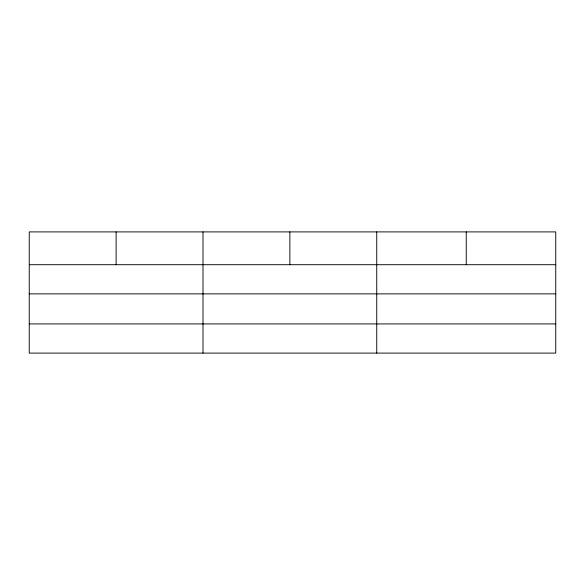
<?xml version="1.0" encoding="UTF-8"?>
<svg xmlns="http://www.w3.org/2000/svg" width="585" height="585" viewBox="0 0 585 585"><rect width="100%" height="100%" fill="white"/><g stroke="black" fill="none" stroke-linecap="round" stroke-linejoin="round"><path stroke-width="0.88" d="M555.75 293.875L555.75 231.901L29.25 231.901L29.25 353.099L555.75 353.099L555.75 293.875L29.25 293.875M29.25 264.705L555.75 264.705M29.25 323.929L555.75 323.929M466.245 231.901L466.245 264.705M376.74 231.901L376.74 353.099M289.867 231.901L289.867 264.705M202.995 231.901L202.995 353.099M116.123 231.901L116.123 264.705"/></g></svg>
